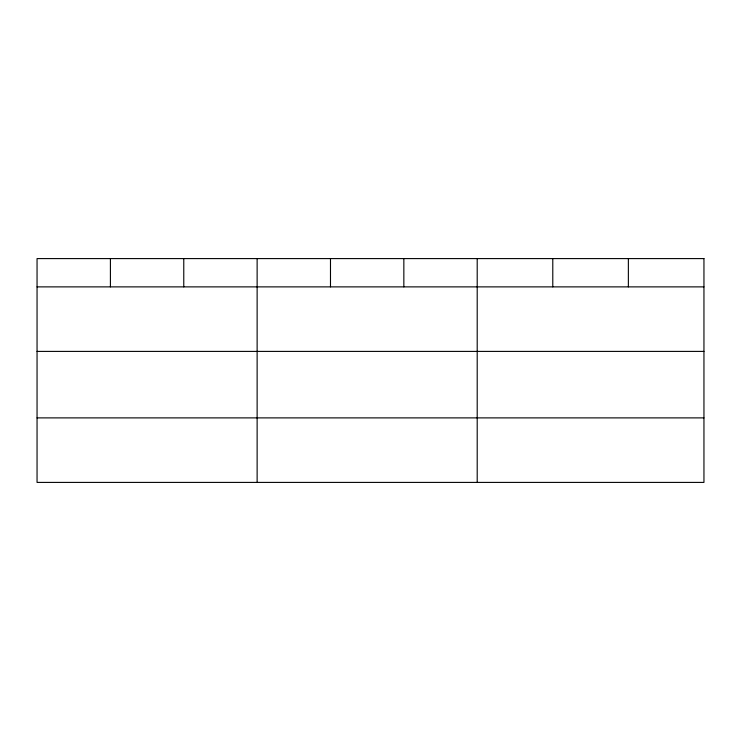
<?xml version="1.0" encoding="UTF-8"?>
<svg xmlns="http://www.w3.org/2000/svg" width="741" height="741" viewBox="0 0 741 741"><rect width="100%" height="100%" fill="white"/><g stroke="black" fill="none" stroke-linecap="round" stroke-linejoin="round"><path stroke-width="1.11" d="M37.05 286.878L703.95 286.878M37.05 351.401L703.95 351.401M37.05 417.887L703.95 417.887M628.368 258.59L628.368 286.878M552.786 258.59L552.786 286.878M477.204 258.59L477.204 482.41M403.845 258.59L403.845 286.878M330.486 258.59L330.486 286.878M257.127 258.59L257.127 482.41M183.768 258.59L183.768 286.878M110.409 258.59L110.409 286.878M703.95 258.59L37.05 258.59L37.05 482.41L703.95 482.41L703.95 258.59"/></g></svg>
